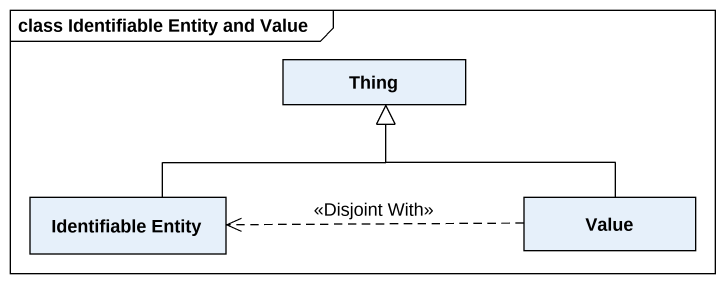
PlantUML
@startuml
mainframe class Identifiable Entity and Value
hide circle
hide empty members
class Thing
class "Identifiable Entity" as Identifiable_Entity
class Value
Identifiable_Entity -right-|> Thing
Value -up-|> Thing
Value .left.> Identifiable_Entity : <<Disjoint With>>
@enduml
